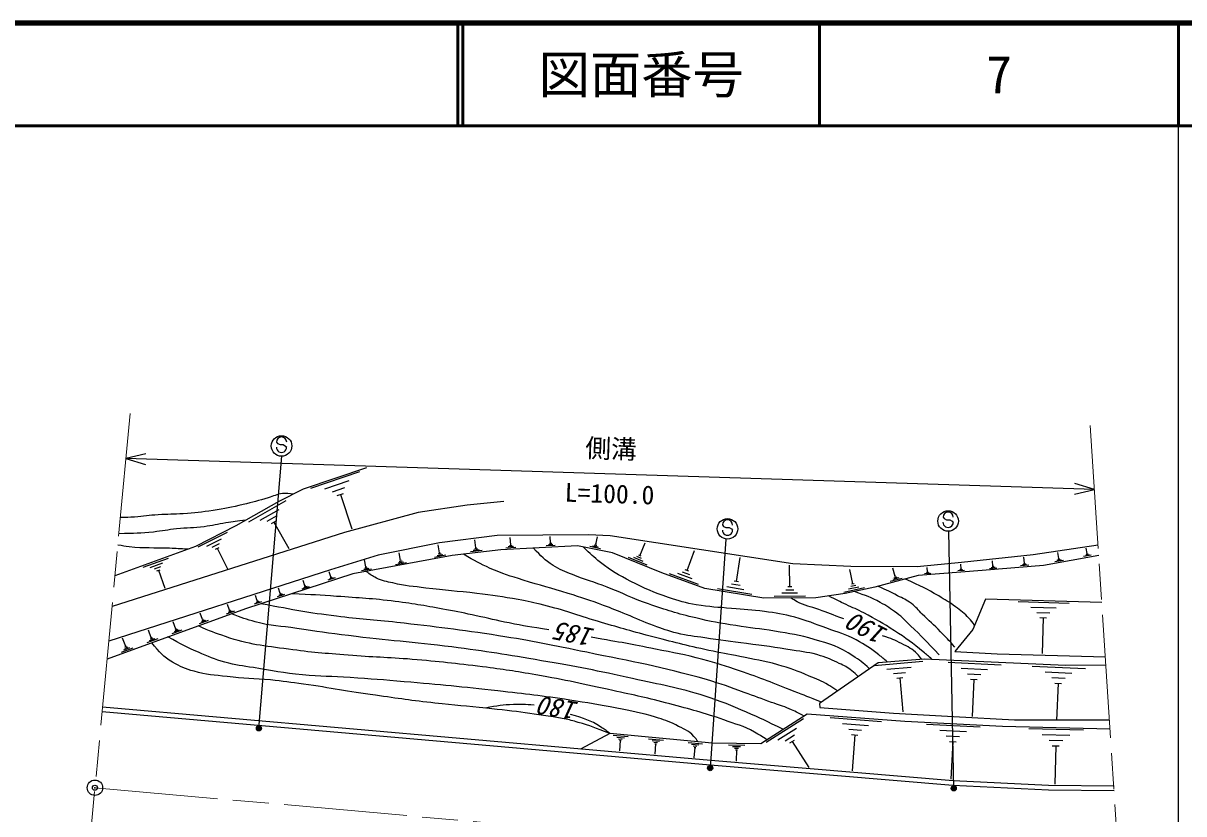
# Model space of a CAD drawing. Units: millimetres at full size, sheet at 1:1000; details may follow other scales. Extents: x 40000 to 680000, y 20000 to 380000.
# Drawn here: x 466399 to 579500, y 302962 to 380000 of the extents above; entities that cross this region are included whole.
import ezdxf
from ezdxf.enums import TextEntityAlignment as Align

# ---------------------------------------------------------------- set-up
doc = ezdxf.new("R2010")
doc.units = ezdxf.units.MM
doc.header["$LTSCALE"] = 1000
doc.header["$PDMODE"] = 32
doc.header["$PDSIZE"] = 500
doc.linetypes.add('CHAIN', pattern=[18.5, 12, -1.5, 3.5, -1.5])
for name, color, linetype, lineweight in [('M-BGD', 7, 'Continuous', 25), ('M-BMK', 2, 'CHAIN', 13), ('M-BMK-SRVR', 3, 'Continuous', 25), ('M-STR-STRC', 7, 'Continuous', 25), ('M-TTL', 2, 'Continuous', 140), ('M-TTL-BAND', 7, 'Continuous', 25), ('M-TTL-LINE', 7, 'Continuous', 50)]:
    doc.layers.add(name, color=color, linetype=linetype, lineweight=lineweight)
doc.layers.add('M-TTL-TXT', color=7, linetype='Continuous')
doc.styles.add('@ＭＳ ゴシック', font='')
doc.styles.add('ＭＳ ゴシック', font='')
doc.styles.get('@ＭＳ ゴシック').set_extended_font_data('@MS Gothic')
doc.styles.get('ＭＳ ゴシック').set_extended_font_data('MS Gothic')

msp = doc.modelspace()

# ---------------------------------------------------------------- linework, layer by layer
at = {"layer": 'M-BGD'}
for p, q in [((478362, 338044), (476414, 337589)), ((570795, 334561), (476414, 337589)), ((476414, 337589), (478329, 337010)), ((494434, 334692), (499204, 336309)), ((495789, 334619), (498174, 335428)), ((570795, 334561), (568880, 335140)), ((496546, 334345), (497739, 334749)), ((497006, 333969), (497603, 334171)), ((497304, 334070), (498436, 330731)), ((568847, 334105), (570795, 334561)), ((488385, 331424), (492033, 333500)), ((489504, 331579), (491329, 332616)), ((490168, 331473), (491080, 331992)), ((490604, 331238), (491060, 331498)), ((483446, 328963), (486295, 330412)), ((490832, 331368), (492285, 328814)), ((484303, 329040), (485728, 329764)), ((484804, 328936), (485516, 329298)), ((506969, 328384), (506826, 329166)), ((510516, 328884), (510424, 329667)), ((513967, 329181), (513843, 329174)), ((513905, 329177), (513867, 329872)), ((518019, 329195), (517581, 329171)), ((517905, 329276), (517686, 329264)), ((517845, 329361), (517736, 329355)), ((517791, 329358), (517757, 329970)), ((522312, 329078), (522047, 329131)), ((522267, 329198), (522135, 329224)), ((522201, 329211), (522350, 329954)), ((526506, 328107), (527019, 329375)), ((485127, 328742), (485483, 328923)), ((485305, 328832), (486319, 326838)), ((503162, 327652), (503025, 328399)), ((507589, 328151), (506472, 327946)), ((507289, 328211), (506731, 328109)), ((507129, 328297), (506850, 328246)), ((507039, 328396), (506899, 328371)), ((511115, 328614), (509996, 328483)), ((510822, 328693), (510262, 328628)), ((510669, 328789), (510389, 328756)), ((510586, 328892), (510446, 328876)), ((514418, 328907), (513425, 328852)), ((514164, 328992), (513668, 328965)), ((514035, 329085), (513787, 329071)), ((518243, 329119), (517367, 329071)), ((522668, 328786), (521606, 328999)), ((522424, 328945), (521893, 329052)), ((526659, 327834), (526206, 328018)), ((526619, 328061), (526392, 328153)), ((531098, 326667), (531816, 328634)), ((567313, 327832), (567210, 328408)), ((570487, 328163), (569739, 328028)), ((570286, 328204), (569912, 328137)), ((570072, 328320), (569978, 328844)), ((570179, 328262), (569992, 328228)), ((570119, 328328), (570026, 328312)), ((478077, 326979), (480543, 327877)), ((478783, 326957), (480016, 327406)), ((479181, 326823), (479798, 327047)), ((500074, 326866), (499586, 326776)), ((499794, 327016), (499669, 327699)), ((499934, 326941), (499690, 326896)), ((499855, 327027), (499733, 327005)), ((503754, 327429), (502687, 327234)), ((503468, 327487), (502934, 327389)), ((503315, 327569), (503048, 327521)), ((503229, 327664), (503095, 327639)), ((527191, 327197), (525380, 327930)), ((526812, 327561), (525906, 327928)), ((535899, 325602), (536280, 327942)), ((541102, 325067), (541085, 327203)), ((551372, 326091), (551155, 326896)), ((554531, 326544), (554499, 326961)), ((557795, 326837), (557761, 327276)), ((561296, 326905), (560552, 326843)), ((561104, 326964), (560732, 326933)), ((561005, 327031), (560819, 327015)), ((560952, 327101), (560859, 327094)), ((560905, 327097), (560862, 327619)), ((564397, 327188), (563589, 327120)), ((564188, 327251), (563785, 327218)), ((564081, 327324), (563879, 327307)), ((564023, 327400), (563922, 327392)), ((563973, 327396), (563926, 327961)), ((567769, 327659), (566946, 327511)), ((567549, 327705), (567137, 327631)), ((567431, 327768), (567225, 327731)), ((567365, 327841), (567262, 327823)), ((479425, 326632), (479733, 326744)), ((479579, 326688), (480208, 324962)), ((496798, 325948), (496087, 325717)), ((496373, 326046), (496211, 326543)), ((496597, 325961), (496242, 325846)), ((496485, 326003), (496307, 325946)), ((496418, 326060), (496329, 326031)), ((500336, 326813), (499360, 326634)), ((532196, 325311), (529386, 326336)), ((531596, 325848), (530191, 326361)), ((531347, 326257), (530645, 326514)), ((531274, 326603), (530923, 326731)), ((547248, 325359), (546945, 326781)), ((552040, 325902), (550891, 325591)), ((551721, 325939), (551147, 325784)), ((551547, 326015), (551259, 325938)), ((551444, 326111), (551300, 326072)), ((554843, 326388), (554247, 326342)), ((554689, 326436), (554391, 326413)), ((554610, 326490), (554461, 326478)), ((554568, 326547), (554494, 326541)), ((558123, 326673), (557496, 326625)), ((557961, 326724), (557648, 326699)), ((557878, 326780), (557721, 326768)), ((557834, 326840), (557755, 326834)), ((491440, 324433), (491275, 324940)), ((494259, 325091), (493542, 324858)), ((493830, 325189), (493667, 325692)), ((494056, 325104), (493698, 324988)), ((493943, 325147), (493764, 325089)), ((493875, 325204), (493785, 325175)), ((537407, 324326), (534064, 324871)), ((536626, 324797), (534954, 325069)), ((536262, 325199), (535426, 325335)), ((536108, 325568), (535690, 325636)), ((541486, 324765), (540723, 324759)), ((541292, 325068), (540911, 325065)), ((548394, 324967), (546363, 324534)), ((547843, 325061), (546827, 324845)), ((547546, 325210), (547038, 325102)), ((547375, 325386), (547121, 325332)), ((489635, 323615), (488905, 323377)), ((489199, 323715), (489033, 324226)), ((489429, 323628), (489064, 323510)), ((489314, 323672), (489132, 323612)), ((489245, 323730), (489153, 323700)), ((491872, 324334), (491148, 324099)), ((491668, 324348), (491306, 324230)), ((491554, 324391), (491373, 324332)), ((491485, 324448), (491394, 324419)), ((542635, 324164), (539583, 324140)), ((541869, 324463), (540344, 324451)), ((563349, 323641), (568339, 323492)), ((483884, 321889), (483657, 322512)), ((486993, 322703), (486185, 322408)), ((486501, 322798), (486295, 323363)), ((486762, 322710), (486358, 322563)), ((486631, 322754), (486429, 322680)), ((486551, 322816), (486450, 322779)), ((564581, 323105), (567077, 323030)), ((565190, 322587), (566438, 322550)), ((481270, 320966), (481020, 321651)), ((484427, 321783), (483536, 321459)), ((484172, 321791), (483726, 321629)), ((484028, 321840), (483805, 321759)), ((483940, 321909), (483828, 321868)), ((565487, 322079), (566111, 322060)), ((565799, 322069), (565695, 318576)), ((478873, 320124), (478600, 320871)), ((478939, 320148), (478806, 320099)), ((481866, 320851), (480888, 320495)), ((481585, 320860), (481096, 320681)), ((481428, 320913), (481183, 320824)), ((481331, 320988), (481209, 320944)), ((477093, 319112), (475931, 318690)), ((476385, 319249), (476089, 320062)), ((476760, 319123), (476179, 318911)), ((476572, 319186), (476282, 319080)), ((476458, 319276), (476312, 319223)), ((479523, 319998), (478455, 319609)), ((479217, 320007), (478683, 319813)), ((479045, 320065), (478778, 319968)), ((549346, 317427), (554066, 317836)), ((550567, 317057), (552927, 317262)), ((551198, 316636), (552378, 316739)), ((556526, 317723), (561704, 317493)), ((557797, 317148), (560386, 317033)), ((564733, 317357), (569911, 317127)), ((566005, 316781), (568594, 316667)), ((551534, 316190), (552124, 316241)), ((551829, 316215), (552115, 312911)), ((558422, 316601), (559716, 316544)), ((558722, 316069), (559370, 316040)), ((559046, 316054), (558885, 312430)), ((566629, 316235), (567924, 316177)), ((566930, 315703), (567577, 315674)), ((567253, 315688), (567093, 312064)), ((538811, 309937), (542450, 312260)), ((545037, 312346), (550056, 311966)), ((539953, 310154), (541772, 311315)), ((546254, 311749), (548763, 311559)), ((546843, 311200), (548098, 311105)), ((554442, 311690), (559671, 311429)), ((555723, 311102), (558338, 310971)), ((564390, 311259), (569734, 311127)), ((523899, 310621), (525359, 310485)), ((524250, 310441), (524981, 310373)), ((524419, 310278), (524784, 310244)), ((524588, 310115), (524493, 309092)), ((524497, 310123), (524679, 310106)), ((527349, 310282), (528793, 310147)), ((527696, 310104), (528418, 310036)), ((527863, 309943), (528224, 309909)), ((531185, 309915), (532612, 309781)), ((540640, 310080), (541550, 310661)), ((541100, 309862), (541555, 310152)), ((541327, 310007), (542954, 307459)), ((547119, 310674), (547746, 310627)), ((547433, 310650), (547167, 307137)), ((556351, 310546), (557658, 310481)), ((556652, 310007), (557305, 309974)), ((556978, 309991), (556796, 306330)), ((565713, 310691), (568385, 310625)), ((566367, 310141), (567703, 310108)), ((528030, 309781), (527936, 308771)), ((527940, 309790), (528120, 309773)), ((531528, 309739), (532242, 309672)), ((531693, 309579), (532050, 309546)), ((531858, 309420), (531765, 308421)), ((531769, 309428), (531948, 309412)), ((535123, 309682), (536712, 309658)), ((535518, 309517), (536312, 309505)), ((535714, 309355), (536111, 309349)), ((535811, 309195), (536010, 309192)), ((535910, 309193), (535894, 308081)), ((566688, 309598), (567356, 309581)), ((567022, 309590), (566930, 305849))]:
    msp.add_line(p, q, dxfattribs=at)
for points in [[(499851, 336687), (493691, 334599), (491313, 333384), (487135, 331007), (483182, 328997), (475335, 326142)], [(513230, 333398), (509655, 333037), (504888, 332332), (497718, 330380), (475055, 323163)], [(571148, 329132), (564817, 328212), (557841, 327434), (553531, 327036), (547057, 327048), (541386, 327306), (523613, 330048), (521479, 330140), (512584, 330092), (506968, 329381), (500994, 328166), (496330, 326739), (474736, 319784)], [(571213, 328126), (565816, 327156), (559849, 326656), (553624, 326174), (549385, 325029), (546507, 324416), (543630, 324021), (538590, 323982), (532832, 324919), (528646, 326446), (523812, 328403), (520403, 329087), (512942, 328678), (508204, 328121), (498508, 326346), (488060, 322947), (474571, 318035)], [(571511, 323547), (560186, 323885), (558951, 320918), (557200, 318780), (561319, 318548), (571855, 318254)], [(571907, 317448), (567969, 317417), (554211, 318027), (549716, 317678), (544000, 313698), (544031, 313319), (551203, 312769), (557061, 312446), (563013, 312129), (572254, 312109)], [(572706, 305658), (566314, 305703), (557034, 306160), (533394, 308140), (474126, 313343)], [(572703, 305208), (566302, 305253), (557004, 305711), (533355, 307692), (474087, 312895)], [(572313, 311213), (561818, 311472), (552310, 311946), (542806, 312666), (538293, 309784), (533547, 309856), (523551, 310790), (520707, 309254)]]:
    msp.add_lwpolyline(points, dxfattribs=at)
for points, knots in [([(492744, 334115), (492271, 334183), (492085, 334194), (491665, 334158), (491098, 334110), (490816, 333901), (490268, 333747), (489316, 333481), (488788, 333310), (487824, 333090), (486691, 332832), (486055, 332688), (484907, 332515), (483774, 332344), (483132, 332292), (481990, 332207), (481040, 332136), (480504, 332161), (479554, 332099), (478650, 332041), (478150, 331925), (477245, 331878), (476709, 331850), (476528, 331842), (475872, 331835)], [0, 0, 0, 0, 1, 1, 1, 2, 2, 2, 3, 3, 3, 4, 4, 4, 5, 5, 5, 6, 6, 6, 7, 7, 7, 8, 8, 8, 8]), ([(488126, 331571), (487167, 331454), (486913, 331422), (486139, 331303), (485317, 331177), (484866, 331042), (484040, 330936), (482995, 330802), (482398, 330843), (481351, 330725), (480466, 330626), (479977, 330511), (479091, 330418), (477781, 330281), (477323, 330288), (475723, 330256)], [0, 0, 0, 0, 1, 1, 1, 2, 2, 2, 3, 3, 3, 4, 4, 4, 5, 5, 5, 5]), ([(482457, 328733), (481583, 328784), (481359, 328795), (480655, 328830), (479118, 328907), (478244, 328791), (476718, 328985), (476287, 329040), (476134, 329053), (475619, 329146)], [0, 0, 0, 0, 1, 1, 1, 2, 2, 2, 3, 3, 3, 3]), ([(547783, 316332), (547515, 316614), (547416, 316701), (547156, 316908), (546723, 317253), (546423, 317367), (545931, 317619), (545247, 317970), (544841, 318127), (544110, 318364), (543064, 318704), (542431, 318723), (541347, 318910), (539616, 319210), (538635, 319313), (536895, 319556), (535306, 319777), (534410, 319859), (532824, 320102), (531765, 320264), (531159, 320301), (530119, 320560), (529206, 320787), (528710, 320976), (527826, 321297), (526776, 321678), (526221, 321976), (525184, 322393), (524311, 322744), (523824, 322949), (522940, 323274), (521611, 323762), (520859, 324015), (519510, 324444), (517806, 324986), (516820, 325184), (515119, 325735), (513852, 326145), (513122, 326332), (511907, 326878), (510860, 327349), (510489, 327556), (509307, 328251)], [0, 0, 0, 0, 1, 1, 1, 2, 2, 2, 3, 3, 3, 4, 4, 4, 5, 5, 5, 6, 6, 6, 7, 7, 7, 8, 8, 8, 9, 9, 9, 10, 10, 10, 11, 11, 11, 12, 12, 12, 13, 13, 13, 14, 14, 14, 14]), ([(548878, 317095), (548196, 317721), (547924, 317909), (547258, 318354), (545927, 319244), (545020, 319504), (543485, 319956), (542003, 320393), (541134, 320492), (539612, 320757), (538144, 321013), (537304, 321048), (535834, 321295), (534307, 321551), (533446, 321675), (531942, 322041), (530116, 322484), (529103, 322789), (527331, 323412), (525723, 323976), (524879, 324440), (523291, 325057), (521986, 325563), (521212, 325736), (519920, 326274), (519167, 326588), (518723, 326735), (518032, 327169), (517191, 327697), (516911, 328025), (516127, 328853)], [0, 0, 0, 0, 1, 1, 1, 2, 2, 2, 3, 3, 3, 4, 4, 4, 5, 5, 5, 6, 6, 6, 7, 7, 7, 8, 8, 8, 9, 9, 9, 10, 10, 10, 10]), ([(550623, 317749), (550234, 318099), (550111, 318193), (549770, 318463), (548966, 319099), (548476, 319414), (547577, 319907), (546518, 320489), (545832, 320622), (544698, 321040), (543491, 321486), (542826, 321783), (541581, 322111), (540445, 322409), (539791, 322513), (538628, 322677), (537380, 322852), (536669, 322848), (535415, 322970), (534077, 323100), (533316, 323095), (531992, 323325), (530919, 323512), (530330, 323698), (529297, 324045), (527816, 324542), (527002, 324887), (525617, 325610), (524405, 326243), (523714, 326608), (522647, 327463), (521962, 328012), (521709, 328232), (520981, 328971)], [0, 0, 0, 0, 1, 1, 1, 2, 2, 2, 3, 3, 3, 4, 4, 4, 5, 5, 5, 6, 6, 6, 7, 7, 7, 8, 8, 8, 9, 9, 9, 10, 10, 10, 11, 11, 11, 11]), ([(545765, 314927), (545363, 315215), (545233, 315293), (544879, 315506), (544182, 315923), (543744, 316071), (542997, 316388), (541827, 316885), (541154, 317133), (539934, 317487), (538515, 317899), (537684, 317989), (536238, 318286), (535062, 318528), (534396, 318630), (533224, 318886), (530972, 319377), (529720, 319698), (527489, 320276), (525480, 320796), (524369, 321145), (522376, 321722), (520319, 322318), (519202, 322780), (517125, 323300), (516161, 323542), (515616, 323660), (514638, 323833), (513072, 324109), (512187, 324226), (510609, 324427), (508670, 324674), (507571, 324703), (505634, 324960), (504379, 325126), (503662, 325157), (502432, 325452), (501791, 325605), (501398, 325625), (500813, 325928), (500402, 326142), (500236, 326253), (499827, 326588)], [0, 0, 0, 0, 1, 1, 1, 2, 2, 2, 3, 3, 3, 4, 4, 4, 5, 5, 5, 6, 6, 6, 7, 7, 7, 8, 8, 8, 9, 9, 9, 10, 10, 10, 11, 11, 11, 12, 12, 12, 13, 13, 13, 14, 14, 14, 14]), ([(559116, 321315), (558885, 321654), (558796, 321758), (558566, 322020), (558120, 322529), (557782, 322729), (557248, 323143), (556650, 323607), (556263, 323797), (555614, 324186), (554396, 324916), (553930, 325103), (552374, 325837)], [0, 0, 0, 0, 1, 1, 1, 2, 2, 2, 3, 3, 3, 4, 4, 4, 4]), ([(555652, 318451), (554349, 319829), (554008, 320219), (552883, 321279), (552364, 321767), (552105, 322079), (551539, 322509), (550933, 322969), (550567, 323194), (549903, 323564), (548983, 324075), (548592, 324191), (547418, 324610)], [0, 0, 0, 0, 1, 1, 1, 2, 2, 2, 3, 3, 3, 4, 4, 4, 4]), ([(557202, 319208), (556541, 319938), (556359, 320134), (555796, 320707), (555120, 321394), (554702, 321740), (554011, 322411), (553597, 322813), (553425, 323105), (552962, 323450), (552474, 323813), (552141, 323929), (551604, 324216), (550891, 324598), (550642, 324708), (549744, 325126)], [0, 0, 0, 0, 1, 1, 1, 2, 2, 2, 3, 3, 3, 4, 4, 4, 5, 5, 5, 5]), ([(517631, 320893), (515760, 321184), (515256, 321257), (513746, 321557), (512489, 321807), (511795, 321996), (510540, 322261), (509414, 322498), (508785, 322644), (507652, 322850), (505704, 323206), (504612, 323407), (502648, 323654), (500424, 323934), (499166, 323993), (496930, 324150), (495221, 324269), (494669, 324302), (492553, 324409)], [0, 0, 0, 0, 1, 1, 1, 2, 2, 2, 3, 3, 3, 4, 4, 4, 5, 5, 5, 6, 6, 6, 6]), ([(546384, 321948), (545190, 322402), (544885, 322519), (543920, 322873), (543100, 323174), (542582, 323212), (541816, 323631), (541568, 323767), (541470, 323815), (541195, 324002)], [0, 0, 0, 0, 1, 1, 1, 2, 2, 2, 3, 3, 3, 3]), ([(554979, 317993), (554578, 318359), (554457, 318455), (554115, 318742), (553072, 319616), (552447, 320062), (551304, 320802), (550173, 321535), (549513, 321907), (548320, 322535), (547658, 322884), (547264, 323032), (546589, 323356), (545917, 323679), (545706, 323783), (544873, 324192)], [0, 0, 0, 0, 1, 1, 1, 2, 2, 2, 3, 3, 3, 4, 4, 4, 5, 5, 5, 5]), ([(540478, 311179), (538774, 312020), (538300, 312250), (536872, 312863), (535329, 313525), (534462, 313902), (532864, 314415), (530156, 315283), (528566, 315521), (525790, 316140), (522335, 316910), (520385, 317280), (516897, 317880), (513497, 318464), (511588, 318781), (508166, 319217), (504248, 319717), (502034, 319833), (498115, 320321), (496134, 320568), (495026, 320722), (493053, 321023), (491475, 321264), (490556, 321242), (489018, 321668), (488093, 321924), (487747, 322030), (486687, 322447)], [0, 0, 0, 0, 1, 1, 1, 2, 2, 2, 3, 3, 3, 4, 4, 4, 5, 5, 5, 6, 6, 6, 7, 7, 7, 8, 8, 8, 9, 9, 9, 9]), ([(542494, 312466), (541834, 312834), (541633, 312941), (541057, 313193), (540403, 313480), (540007, 313567), (539336, 313810), (538289, 314190), (537707, 314415), (536659, 314789), (535232, 315298), (534443, 315620), (532985, 316032), (528484, 317303), (525895, 317771), (521311, 318699), (517966, 319376), (516098, 319798), (512724, 320312), (508861, 320900), (506687, 321164), (502805, 321608), (500510, 321870), (499212, 321912), (496921, 322205), (494028, 322575), (493062, 322774), (489555, 323433)], [0, 0, 0, 0, 1, 1, 1, 2, 2, 2, 3, 3, 3, 4, 4, 4, 5, 5, 5, 6, 6, 6, 7, 7, 7, 8, 8, 8, 9, 9, 9, 9]), ([(538876, 310156), (538342, 310538), (538156, 310640), (537673, 310915), (536577, 311538), (535863, 311686), (534676, 312111), (532652, 312834), (531473, 313108), (529399, 313673), (527250, 314258), (526024, 314504), (523846, 314978), (520934, 315611), (519306, 315990), (516369, 316497), (514346, 316846), (513210, 317026), (511173, 317281), (508492, 317617), (506987, 317785), (504294, 318010), (501863, 318214), (500492, 318207), (498061, 318409), (495789, 318597), (494511, 318682), (492253, 318999), (489835, 319337), (488432, 319433), (486122, 320227), (485069, 320589), (484666, 320723), (483472, 321276)], [0, 0, 0, 0, 1, 1, 1, 2, 2, 2, 3, 3, 3, 4, 4, 4, 5, 5, 5, 6, 6, 6, 7, 7, 7, 8, 8, 8, 9, 9, 9, 10, 10, 10, 11, 11, 11, 11]), ([(532152, 309986), (532010, 310228), (531931, 310308), (531768, 310498), (531236, 311115), (530722, 311224), (530010, 311618), (529280, 312022), (528809, 312127), (528012, 312373), (526564, 312820), (525716, 312939), (524233, 313252), (522457, 313626), (521449, 313766), (519656, 314040), (516932, 314457), (515396, 314625), (512658, 314933), (509099, 315334), (507101, 315522), (503533, 315833), (501476, 316013), (500322, 316096), (498262, 316238), (496446, 316363), (495421, 316338), (493609, 316508), (491740, 316683), (490705, 316892), (488854, 317202), (487757, 317385), (487126, 317424), (486057, 317730), (485018, 318027), (484459, 318271), (483466, 318696), (482272, 319206), (481871, 319439), (480499, 320194)], [0, 0, 0, 0, 1, 1, 1, 2, 2, 2, 3, 3, 3, 4, 4, 4, 5, 5, 5, 6, 6, 6, 7, 7, 7, 8, 8, 8, 9, 9, 9, 10, 10, 10, 11, 11, 11, 12, 12, 12, 13, 13, 13, 13]), ([(544202, 313839), (542906, 314355), (542574, 314484), (541527, 314891), (539462, 315694), (538318, 316185), (536218, 316890), (534822, 317359), (534044, 317639), (532620, 318012), (530836, 318480), (529813, 318642), (528006, 319011), (525567, 319508), (524770, 319638), (521739, 320164)], [0, 0, 0, 0, 1, 1, 1, 2, 2, 2, 3, 3, 3, 4, 4, 4, 5, 5, 5, 5]), ([(553962, 318008), (553791, 318265), (553709, 318348), (553524, 318546), (553039, 319065), (552627, 319206), (552001, 319542), (551311, 319911), (551021, 320005), (550149, 320304)], [0, 0, 0, 0, 1, 1, 1, 2, 2, 2, 3, 3, 3, 3]), ([(523551, 310790), (522117, 311346), (521711, 311536), (520488, 311873), (519951, 312020), (519654, 312122), (519106, 312218), (516166, 312733), (514502, 312926), (511535, 313255), (509581, 313471), (508479, 313522), (506526, 313744), (504252, 314003), (502983, 314190), (500717, 314511), (497971, 314900), (496447, 315211), (493700, 315594), (492454, 315768), (491758, 315885), (490505, 316004), (488854, 316160), (487917, 316127), (486270, 316326), (485004, 316478), (484273, 316498), (483048, 316851), (482198, 317096), (481716, 317268), (480959, 317724), (480027, 318286), (479718, 318691), (478918, 319618)], [0, 0, 0, 0, 1, 1, 1, 2, 2, 2, 3, 3, 3, 4, 4, 4, 5, 5, 5, 6, 6, 6, 7, 7, 7, 8, 8, 8, 9, 9, 9, 10, 10, 10, 11, 11, 11, 11]), ([(516206, 313557), (515262, 313622), (514969, 313629), (514176, 313603), (513090, 313567), (512694, 313480), (511416, 313260)], [0, 0, 0, 0, 1, 1, 1, 2, 2, 2, 2]), ([(523551, 310790), (523175, 311110), (523027, 311197), (522672, 311431), (521638, 312110), (521114, 312195), (519749, 312646)], [0, 0, 0, 0, 1, 1, 1, 2, 2, 2, 2])]:
    msp.add_open_spline(points, degree=3, knots=knots, dxfattribs=at)
at = {"layer": 'M-BMK'}
for p, q in [((476826, 341955), (470253, 272225)), ((570389, 340801), (575644, 259982)), ((473390, 305501), (533371, 300133))]:
    msp.add_line(p, q, dxfattribs=at)
at = {"layer": 'M-BMK-SRVR'}
msp.add_circle((473390, 305501), 750, dxfattribs=at)
msp.add_point((473390, 305501), dxfattribs=at)
msp.add_point((473390, 305501), dxfattribs=at)
at = {"layer": 'M-STR-STRC'}
for p, q in [((491077, 339183), (491182, 339047)), ((491182, 339047), (491428, 338935)), ((491428, 338935), (491728, 338933)), ((491728, 338933), (491973, 338794)), ((491973, 338794), (492073, 338676)), ((489372, 311289), (491613, 337805)), ((556036, 331870), (556142, 331734)), ((556142, 331734), (556387, 331622)), ((556387, 331622), (556688, 331619)), ((556688, 331619), (556933, 331480)), ((556933, 331480), (557032, 331362)), ((534536, 331105), (534642, 330969)), ((534642, 330969), (534887, 330857)), ((534887, 330857), (535188, 330855)), ((535188, 330855), (535433, 330716)), ((535433, 330716), (535532, 330598)), ((557082, 305439), (556602, 330493)), ((534883, 329738), (533340, 307411))]:
    msp.add_line(p, q, dxfattribs=at)
for centre, radius in [((491574, 338804), 1000), ((535033, 330727), 1000), ((556533, 331491), 1000), ((489372, 311289), 250), ((489372, 311289), 200), ((489372, 311289), 150), ((489372, 311289), 100), ((489372, 311289), 50), ((489372, 311289), 20), ((533340, 307411), 250), ((533340, 307411), 200), ((533340, 307411), 150), ((533340, 307411), 100), ((533340, 307411), 50), ((533340, 307411), 20), ((557082, 305439), 250), ((557082, 305439), 200), ((557082, 305439), 150), ((557082, 305439), 100), ((557082, 305439), 50), ((557082, 305439), 20)]:
    msp.add_circle(centre, radius, dxfattribs=at)
for centre, start, end in [((491577, 339179), 359.55488, 179.55488), ((491573, 338679), 179.55488, 359.55488), ((535036, 331102), 359.55488, 179.55488), ((556536, 331866), 359.55488, 179.55488), ((535032, 330602), 179.55488, 359.55488), ((556532, 331366), 179.55488, 359.55488)]:
    msp.add_arc(centre, 500, start, end, dxfattribs=at)
for p in [(489372, 311289), (533340, 307411), (557082, 305439)]:
    msp.add_point(p, dxfattribs=at)
at = {"layer": 'M-TTL'}
msp.add_line((680000, 380000), (40000, 380000), dxfattribs=at)
at = {"layer": 'M-TTL-BAND'}
msp.add_line((579000, 20000), (579000, 370000), dxfattribs=at)
at = {"layer": 'M-TTL-LINE'}
for p, q in [((508747, 380000), (508747, 370000)), ((509247, 380000), (509247, 370000)), ((543997, 380000), (543997, 370000)), ((579000, 380000), (579000, 370000)), ((40000, 370000), (680000, 370000))]:
    msp.add_line(p, q, dxfattribs=at)

# ---------------------------------------------------------------- texts
at = {"layer": 'M-BGD', "style": 'ＭＳ ゴシック'}
msp.add_text('側溝', height=1833, rotation=358.162, dxfattribs=at).set_placement((523637, 337074), align=Align.BOTTOM_CENTER)
at = {"layer": 'M-BGD', "style": '@ＭＳ ゴシック'}
msp.add_text('L=100.0', height=1833, rotation=358.162, dxfattribs=at).set_placement((523572, 335075), align=Align.TOP_CENTER)
at = {"layer": 'M-BGD', "style": 'ＭＳ ゴシック', "oblique": 15}
for s, rotation, p in [('190', 152.743, (548705, 320915)), ('185', 168.774, (520199, 320421)), ('180', 170.429, (518626, 313218))]:
    msp.add_text(s, height=1833, rotation=rotation, dxfattribs=at).set_placement(p, align=Align.MIDDLE_CENTER)
at = {"layer": 'M-TTL-TXT', "style": 'ＭＳ ゴシック'}
for s, p in [('図面番号', (526622, 375000)), ('7', (561497, 375000))]:
    msp.add_text(s, height=3666, dxfattribs=at).set_placement(p, align=Align.MIDDLE_CENTER)

doc.saveas('drawing.dxf')
